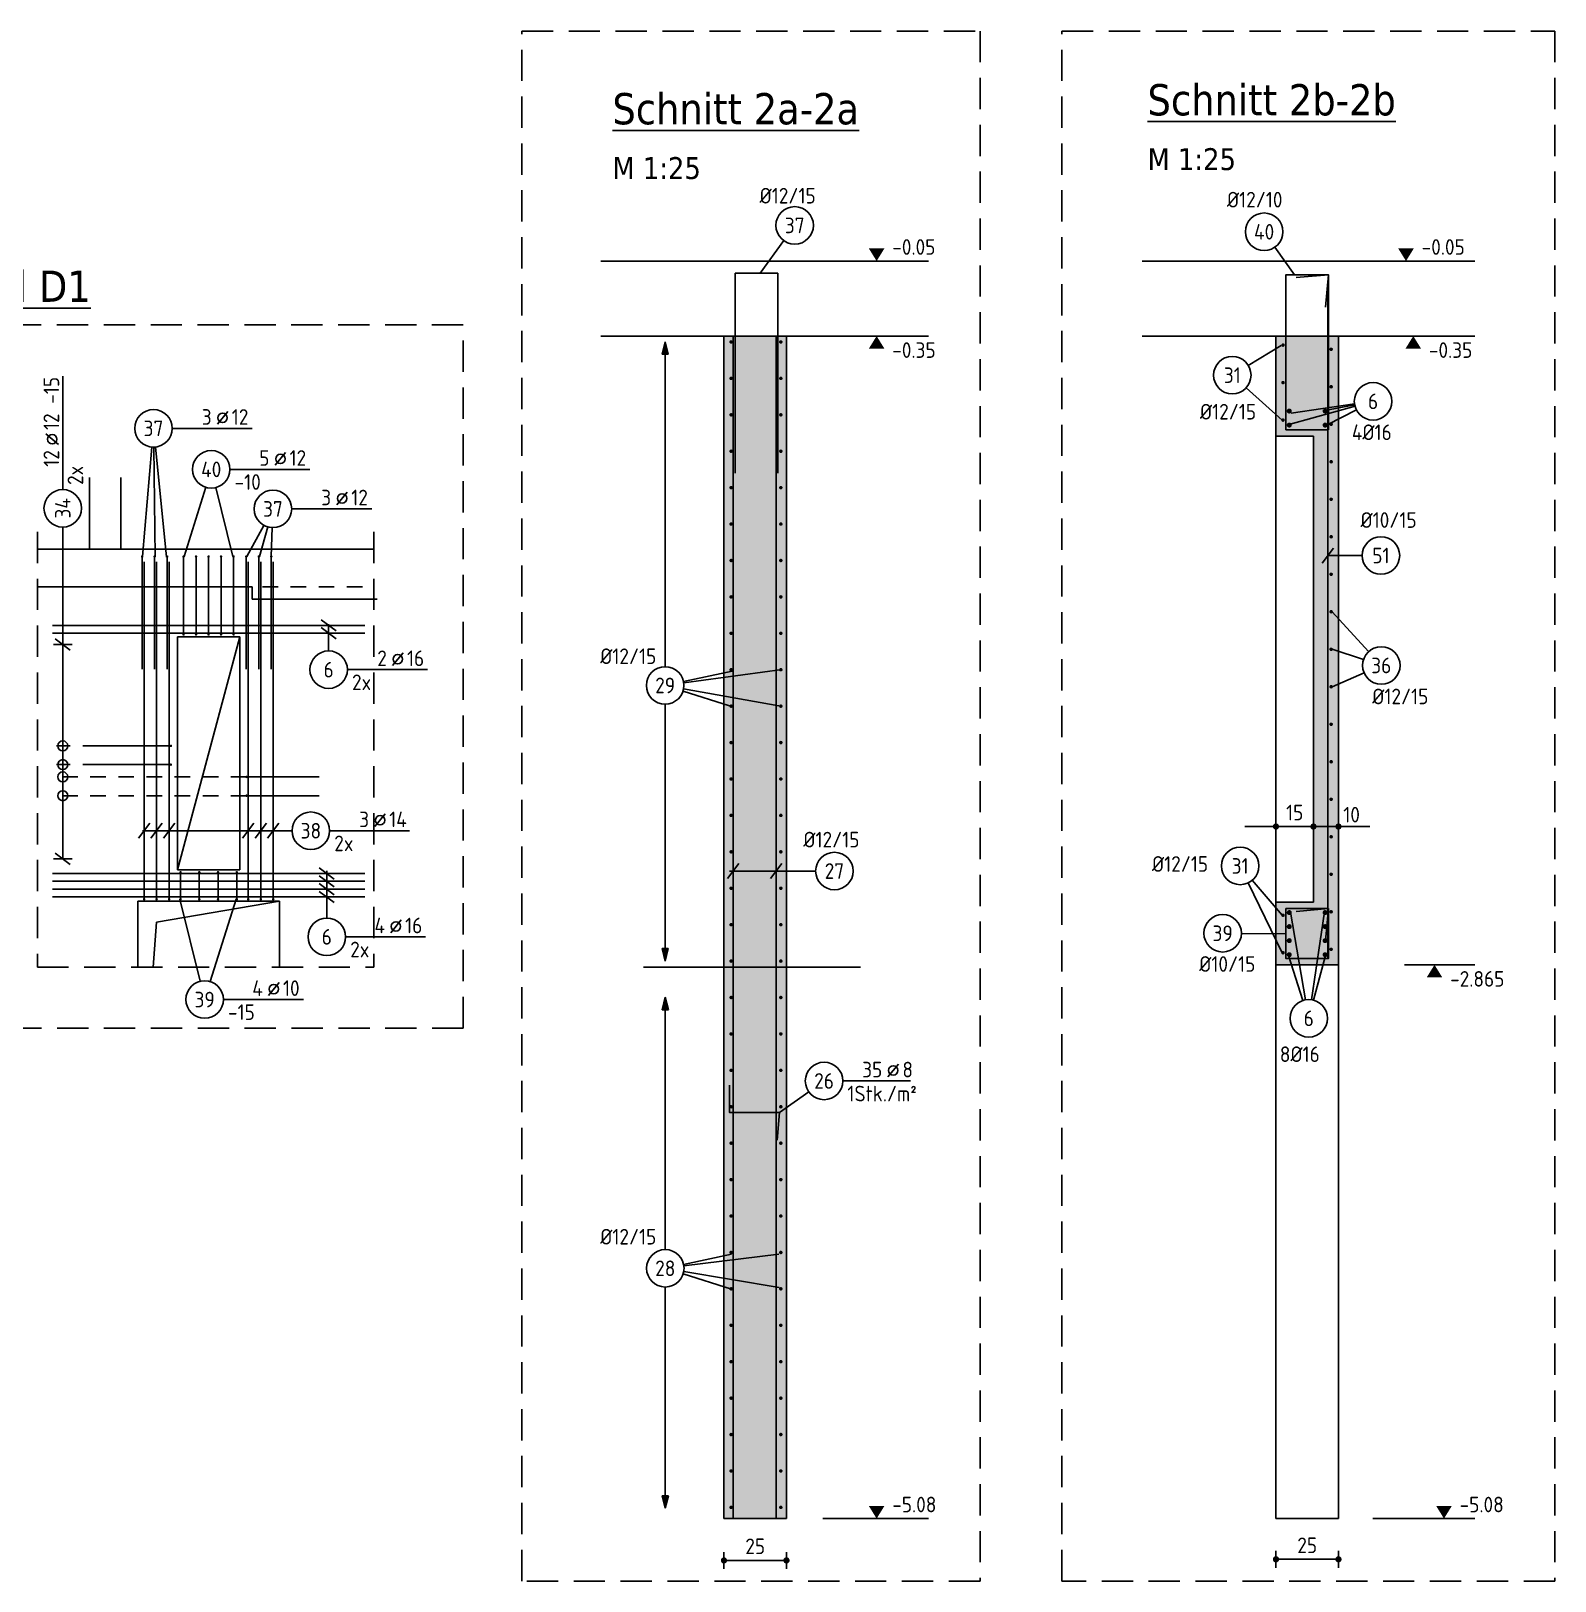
# Model space of a CAD drawing. Extents: x -11.1 to 77.6, y -9.5 to 63.5.
# Drawn here: x 17.78 to 29.97, y 14.85 to 27.25 of the extents above; entities that cross this region are included whole.
import ezdxf
from ezdxf.enums import TextEntityAlignment as Align

# ---------------------------------------------------------------- set-up
doc = ezdxf.new("R2010")
doc.units = 0
doc.header["$LTSCALE"] = 0.5
for name, pattern in [('AUSGEZOGEN', [1000.01, 1000, 0.01]), ('DOT', [0.175, 0.05, -0.125]), ('GESTRICHELT', [0.75, 0.5, -0.25]), ('HIDDEN', [0.375, 0.25, -0.125]), ('PUNKT', [0.175, 0.05, -0.125]), ('STRICHLINIE', [0.75, 0.5, -0.25]), ('VERDECKT', [0.375, 0.25, -0.125])]:
    doc.linetypes.add(name, pattern=pattern)
for name, color, linetype in [('AFU', 7, 'Continuous'), ('BETON', 7, 'Continuous'), ('DETAIL', 7, 'Continuous'), ('DRUEBER', 7, 'Continuous'), ('grau_mittel', 7, 'Continuous'), ('HILFE', 7, 'Continuous'), ('koten', 7, 'Continuous'), ('MASSE', 7, 'Continuous'), ('OBJEKT', 7, 'Continuous'), ('RND', 7, 'Continuous'), ('RND-1', 7, 'Continuous'), ('TEXT', 7, 'Continuous'), ('VERDECKT', 7, 'Continuous')]:
    doc.layers.add(name, color=color, linetype=linetype)
doc.layers.add('NOPLOT', color=7, linetype='Continuous', plot=False)
doc.styles.add('helv', font='tahoma.ttf')
doc.styles.add('txt', font='isocp.shx')
doc.linetypes.add('AFU_50K', pattern='A,0.15,["/",Standard,S=0.2,R=0,X=-0.01,Y=-0.1],0.07,["/",Standard,S=0.2,R=0,X=-0.01,Y=-0.1],0.15', length=0.37)
doc.linetypes.add('AFU_50L', pattern='A,0.75,["/",Standard,S=0.2,R=0,X=-0.01,Y=-0.1],0.07,["/",Standard,S=0.2,R=0,X=-0.01,Y=-0.1],0.75', length=1.57)
doc.dimstyles.new('DOT_I', dxfattribs={"dimscale": 0.5, "dimtxt": 0.25, "dimasz": 0.25, "dimexe": 0.1, "dimexo": 0.3, "dimgap": 0.1, "dimtad": 1, "dimdec": 3, "dimzin": 3, "dimtxsty": 'txt', "dimblk": 'DOT', "dimblk1": 'DOT', "dimblk2": 'DOT', "dimsah": 1, "dimcen": 0.1, "dimse1": 1, "dimse2": 1, "dimazin": 0, "dimtfac": 1, "dimtdec": 4, "dimtix": 1, "dimtmove": 2, "dimatfit": 3, "dimfxl": 0, "dimtvp": 1, "dimtolj": 1, "dimtzin": 0, "dimarcsym": 0})

# ---------------------------------------------------------------- blocks, each defined once
blk = doc.blocks.new('RND_LEI')
at = {"layer": 'RND', "color": 7, "linetype": 'Continuous'}
blk.add_line((1.022, 0.066), (1.19, 0.27), dxfattribs=at)
for centre, radius in [((0, 0), 0.3), ((1.106, 0.168), 0.075)]:
    blk.add_circle(centre, radius, dxfattribs=at)
at = {"layer": 'RND', "color": 7, "linetype": 'Continuous', "style": 'txt'}
blk.add_attdef('ANZ', text='', height=0.25, dxfattribs=at).set_placement((0.931, 0.057), align=Align.RIGHT)
for tag, p in [('DUM', (1.253, 0.057)), ('ABSTD', (1.674, 0.057)), ('POSTXT', (0.374, -0.327))]:
    blk.add_attdef(tag, p, '', height=0.25, dxfattribs=at)
blk.add_attdef('POSL', text='', height=0.25, dxfattribs=at).set_placement((0, 0), align=Align.MIDDLE)
blk = doc.blocks.new('lei_gre')
at = {"layer": 'RND', "color": 7, "linetype": 'Continuous'}
for p, q in [((-0.09, -0.12), (0.09, 0.12)), ((0, 0.15), (0, -0.15))]:
    blk.add_line(p, q, dxfattribs=at)
blk = doc.blocks.new('okrd_o')
at = {"layer": 'koten', "color": 7, "linetype": 'Continuous'}
blk.add_solid([(-0.125, 0.202), (0.125, 0.202), (0, 0)], dxfattribs=at)
at = {"layer": 'koten', "style": 'txt'}
blk.add_attdef('OKRD', (0.25, 0.1), '', height=0.25, dxfattribs=at)
blk = doc.blocks.new('DOT')
at = {"layer": 'MASSE', "color": 7, "linetype": 'Continuous'}
for p, q in [((0, 0), (-1, 0)), ((0, 0.54), (0, -0.54))]:
    blk.add_line(p, q, dxfattribs=at)
at = {"layer": 'MASSE', "color": 7, "linetype": 'Continuous', "const_width": 0.2}
blk.add_lwpolyline([(-0.1, 0, 1), (0.1, 0, 1)], format="xyb", close=True, dxfattribs=at)
blk = doc.blocks.new('*D28')
at = {"layer": 'Defpoints', "color": 0, "linetype": 'AUSGEZOGEN', "transparency": 16777216}
for p in [(23.327, 15.019), (23.327, 15.019), (23.827, 15.019)]:
    blk.add_point(p, dxfattribs=at)
at = {"layer": 'MASSE', "color": 0, "linetype": 'AUSGEZOGEN', "lineweight": -2, "transparency": 16777216}
blk.add_line((23.702, 15.019), (23.452, 15.019), dxfattribs=at)
at = {"layer": 'MASSE', "color": 0, "linetype": 'AUSGEZOGEN', "lineweight": -2, "transparency": 16777216, "xscale": 0.125, "yscale": 0.125, "zscale": 0.125, "rotation": 180}
blk.add_blockref('DOT', (23.327, 15.019), dxfattribs=at)
at = {"layer": 'MASSE', "color": 0, "linetype": 'AUSGEZOGEN', "lineweight": -2, "transparency": 16777216, "xscale": 0.125, "yscale": 0.125, "zscale": 0.125}
blk.add_blockref('DOT', (23.827, 15.019), dxfattribs=at)
at = {"layer": 'MASSE', "color": 0, "linetype": 'AUSGEZOGEN', "transparency": 16777216, "insert": (23.577, 15.132), "char_height": 0.125, "attachment_point": 5, "style": 'txt'}
blk.add_mtext('\\A1;25', dxfattribs=at)
blk = doc.blocks.new('okrd_u')
at = {"layer": 'koten', "color": 7, "linetype": 'Continuous'}
blk.add_solid([(-0.125, -0.202), (0.125, -0.202), (0, 0)], dxfattribs=at)
at = {"layer": 'koten', "style": 'txt'}
blk.add_attdef('OKRD', (0.25, -0.35), '', height=0.25, dxfattribs=at)
blk = doc.blocks.new('Pfeillinie')
at = {"layer": 'TEXT', "linetype": 'Continuous'}
blk.add_hatch(color=7, dxfattribs=at).paths.add_polyline_path([(0, 0), (-0.8, 0.2), (-0.8, 0), (-0.8, -0.2)])
at = {"layer": 'TEXT', "color": 7, "linetype": 'Continuous'}
for p, q in [((-0.8, 0), (-0.8, 0.2)), ((-0.8, 0.2), (0, 0)), ((-0.8, 0), (-0.8, -0.2)), ((-0.8, -0.2), (0, 0))]:
    blk.add_line(p, q, dxfattribs=at)
blk = doc.blocks.new('RND_HIN')
at = {"layer": 'RND', "color": 7, "linetype": 'Continuous'}
blk.add_circle((0, 0), 0.3, dxfattribs=at)
at = {"layer": 'RND', "color": 7, "linetype": 'Continuous', "style": 'txt'}
blk.add_attdef('POSI', text='', height=0.25, dxfattribs=at).set_placement((0, 0), align=Align.MIDDLE)
blk = doc.blocks.new('*D29')
at = {"layer": 'Defpoints', "color": 0, "linetype": 'AUSGEZOGEN', "transparency": 16777216}
for p in [(27.742, 15.028), (27.742, 15.028), (28.242, 15.028)]:
    blk.add_point(p, dxfattribs=at)
at = {"layer": 'MASSE', "color": 0, "linetype": 'AUSGEZOGEN', "lineweight": -2, "transparency": 16777216}
blk.add_line((28.117, 15.028), (27.867, 15.028), dxfattribs=at)
at = {"layer": 'MASSE', "color": 0, "linetype": 'AUSGEZOGEN', "lineweight": -2, "transparency": 16777216, "xscale": 0.125, "yscale": 0.125, "zscale": 0.125, "rotation": 180}
blk.add_blockref('DOT', (27.742, 15.028), dxfattribs=at)
at = {"layer": 'MASSE', "color": 0, "linetype": 'AUSGEZOGEN', "lineweight": -2, "transparency": 16777216, "xscale": 0.125, "yscale": 0.125, "zscale": 0.125}
blk.add_blockref('DOT', (28.242, 15.028), dxfattribs=at)
at = {"layer": 'MASSE', "color": 0, "linetype": 'AUSGEZOGEN', "transparency": 16777216, "insert": (27.992, 15.14), "char_height": 0.125, "attachment_point": 5, "style": 'txt'}
blk.add_mtext('\\A1;25', dxfattribs=at)
blk = doc.blocks.new('*D30')
at = {"layer": 'Defpoints', "color": 0, "linetype": 'AUSGEZOGEN', "transparency": 16777216}
for p in [(27.742, 20.89), (27.742, 20.89), (28.042, 20.89)]:
    blk.add_point(p, dxfattribs=at)
at = {"layer": 'MASSE', "color": 0, "linetype": 'AUSGEZOGEN', "lineweight": -2, "transparency": 16777216}
for p, q in [((27.617, 20.89), (27.492, 20.89)), ((28.042, 20.89), (27.742, 20.89)), ((28.167, 20.89), (28.292, 20.89))]:
    blk.add_line(p, q, dxfattribs=at)
at = {"layer": 'MASSE', "color": 0, "linetype": 'AUSGEZOGEN', "lineweight": -2, "transparency": 16777216, "xscale": 0.125, "yscale": 0.125, "zscale": 0.125}
blk.add_blockref('DOT', (27.742, 20.89), dxfattribs=at)
at = {"layer": 'MASSE', "color": 0, "linetype": 'AUSGEZOGEN', "lineweight": -2, "transparency": 16777216, "xscale": 0.125, "yscale": 0.125, "zscale": 0.125, "rotation": 180}
blk.add_blockref('DOT', (28.042, 20.89), dxfattribs=at)
at = {"layer": 'MASSE', "color": 0, "linetype": 'AUSGEZOGEN', "transparency": 16777216, "insert": (27.892, 21.002), "char_height": 0.125, "attachment_point": 5, "style": 'txt'}
blk.add_mtext('\\A1;15', dxfattribs=at)
blk = doc.blocks.new('*D31')
at = {"layer": 'Defpoints', "color": 0, "linetype": 'AUSGEZOGEN', "transparency": 16777216}
for p in [(28.042, 20.89), (28.242, 20.89), (28.242, 20.89)]:
    blk.add_point(p, dxfattribs=at)
at = {"layer": 'MASSE', "color": 0, "linetype": 'AUSGEZOGEN', "lineweight": -2, "transparency": 16777216}
for p, q in [((27.917, 20.89), (27.792, 20.89)), ((28.042, 20.89), (28.242, 20.89)), ((28.367, 20.89), (28.492, 20.89))]:
    blk.add_line(p, q, dxfattribs=at)
at = {"layer": 'MASSE', "color": 0, "linetype": 'AUSGEZOGEN', "lineweight": -2, "transparency": 16777216, "xscale": 0.125, "yscale": 0.125, "zscale": 0.125}
blk.add_blockref('DOT', (28.042, 20.89), dxfattribs=at)
at = {"layer": 'MASSE', "color": 0, "linetype": 'AUSGEZOGEN', "lineweight": -2, "transparency": 16777216, "xscale": 0.125, "yscale": 0.125, "zscale": 0.125, "rotation": 180}
blk.add_blockref('DOT', (28.242, 20.89), dxfattribs=at)
at = {"layer": 'MASSE', "color": 0, "linetype": 'AUSGEZOGEN', "transparency": 16777216, "insert": (28.347, 20.985), "char_height": 0.125, "attachment_point": 5, "style": 'txt'}
blk.add_mtext('\\A1;10', dxfattribs=at)

msp = doc.modelspace()

# ---------------------------------------------------------------- hatches: boundary and pattern name
at = {"layer": 'grau_mittel'}
for points in [[(23.3265, 15.3538), (23.8265, 15.3538), (23.8265, 24.8138), (23.3265, 24.8138)], [(28.0415, 24.0138), (28.0415, 20.2838), (27.7415, 20.2838), (27.7415, 19.7838), (28.2415, 19.7838), (28.2415, 24.8138), (27.7415, 24.8138), (27.7415, 24.0138)]]:
    msp.add_hatch(color=61, dxfattribs=at).paths.add_polyline_path(points)

# ---------------------------------------------------------------- linework, layer by layer
at = {"layer": 'AFU', "color": 8, "linetype": 'AFU_50K'}
for p, q in [((23.8265, 24.8138), (23.3265, 24.8138)), ((28.2415, 24.8138), (27.7415, 24.8138)), ((18.2532, 23.1077), (18.5032, 23.1077)), ((23.8265, 15.3538), (23.3265, 15.3538)), ((28.2415, 15.3538), (27.7415, 15.3538))]:
    msp.add_line(p, q, dxfattribs=at)
at = {"layer": 'AFU', "color": 8, "linetype": 'AFU_50L'}
for p, q in [((19.5532, 22.8077), (17.8356, 22.8077)), ((19.5532, 22.7077), (19.5532, 22.8077)), ((20.5532, 22.7077), (19.5532, 22.7077))]:
    msp.add_line(p, q, dxfattribs=at)
at = {"layer": 'BETON', "color": 6, "linetype": 'AUSGEZOGEN'}
for p, q in [((24.9631, 25.4138), (22.342, 25.4138)), ((29.3333, 25.4138), (26.6711, 25.4138)), ((23.3265, 24.8138), (22.342, 24.8138)), ((23.3265, 15.3538), (23.3265, 24.8138)), ((23.8265, 15.3538), (23.8265, 24.8138)), ((24.9631, 24.8138), (23.8265, 24.8138)), ((27.7415, 24.8138), (26.6711, 24.8138)), ((27.7415, 24.0138), (27.7415, 24.8138)), ((28.2415, 19.7838), (28.2415, 24.8138)), ((29.3333, 24.8138), (28.2415, 24.8138)), ((27.7415, 24.0138), (28.0415, 24.0138)), ((28.0415, 20.2838), (28.0415, 24.0138)), ((18.2532, 23.6822), (18.2532, 23.1077)), ((18.5032, 23.6822), (18.5032, 23.1077)), ((18.2532, 23.1077), (17.8356, 23.1077)), ((20.5266, 23.1077), (18.5032, 23.1077)), ((18.9557, 22.4077), (18.9557, 20.5427)), ((18.9557, 22.4077), (19.4557, 22.4077)), ((19.4557, 22.4077), (19.4557, 20.5427)), ((19.4557, 20.5427), (18.9557, 20.5427)), ((18.6382, 20.2927), (18.6382, 19.765)), ((18.6382, 20.2927), (19.7732, 20.2927)), ((19.7732, 20.2927), (19.7732, 19.765)), ((28.0415, 20.2838), (27.7415, 20.2838)), ((27.7415, 19.7838), (27.7415, 20.2838)), ((27.7415, 19.7838), (28.2415, 19.7838))]:
    msp.add_line(p, q, dxfattribs=at)
at = {"layer": 'DETAIL', "color": 102, "linetype": 'STRICHLINIE'}
for points in [[(21.7104, 14.8545), (21.7104, 27.2541), (25.3753, 27.2541), (25.3753, 14.8545)], [(26.0302, 14.8545), (26.0302, 27.2541), (29.9737, 27.2541), (29.9737, 14.8545)], [(16.8684, 19.2776), (21.2417, 19.2776), (21.2417, 24.9028), (16.8684, 24.9028)]]:
    msp.add_lwpolyline(points, close=True, dxfattribs=at)
at = {"layer": 'DRUEBER', "color": 7, "linetype": 'PUNKT'}
for p, q in [((19.5532, 22.8077), (17.8356, 22.8077)), ((19.5532, 22.7077), (19.5532, 22.8077))]:
    msp.add_line(p, q, dxfattribs=at)
at = {"layer": 'DRUEBER', "color": 7, "linetype": 'DOT'}
msp.add_line((20.5532, 22.7077), (19.5532, 22.7077), dxfattribs=at)
at = {"layer": 'HILFE', "color": 102, "linetype": 'GESTRICHELT'}
for p, q in [((17.8356, 23.2475), (17.8356, 19.765)), ((20.5266, 23.2475), (20.5266, 19.765)), ((17.8356, 19.765), (20.5266, 19.765))]:
    msp.add_line(p, q, dxfattribs=at)
at = {"layer": 'HILFE', "color": 102, "linetype": 'AUSGEZOGEN'}
for p, q in [((18.7877, 20.1243), (19.7732, 20.2927)), ((18.7614, 19.765), (18.7877, 20.1243)), ((28.7713, 19.7838), (29.3333, 19.7838)), ((24.9631, 15.3538), (24.1169, 15.3538)), ((29.3333, 15.3538), (28.516, 15.3538))]:
    msp.add_line(p, q, dxfattribs=at)
at = {"layer": 'NOPLOT', "color": 191, "linetype": 'AUSGEZOGEN'}
msp.add_line((24.4195, 19.7656), (22.6835, 19.7656), dxfattribs=at)
at = {"layer": 'OBJEKT', "color": 7, "linetype": 'AUSGEZOGEN'}
for p, q in [((27.7415, 24.0138), (27.7415, 20.2838)), ((18.9557, 20.5427), (19.4557, 22.4077)), ((27.7415, 19.7838), (27.7415, 15.3538)), ((28.2415, 19.7838), (28.2415, 15.3538))]:
    msp.add_line(p, q, dxfattribs=at)
at = {"layer": 'RND', "color": 102, "linetype": 'AUSGEZOGEN'}
for p, q in [((23.8051, 25.5773), (23.6169, 25.316)), ((27.734, 25.5257), (27.891, 25.3038)), ((27.5209, 24.5787), (27.7831, 24.7379)), ((27.5041, 24.4004), (27.7916, 24.1414)), ((28.3742, 24.2516), (27.8548, 24.1079)), ((28.3703, 24.2703), (27.8634, 24.1979)), ((28.3715, 24.2632), (28.1205, 24.215)), ((28.3852, 24.2234), (28.1505, 24.1037)), ((18.7513, 23.9261), (18.6767, 23.0494)), ((18.766, 23.9256), (18.7775, 23.0503)), ((18.7793, 23.9263), (18.8696, 23.0452)), ((19.1816, 23.604), (19.0097, 23.0497)), ((19.2623, 23.6017), (19.3997, 23.0497)), ((19.6478, 23.2993), (19.5116, 23.0497)), ((19.6787, 23.2867), (19.6116, 23.0497)), ((19.7145, 23.2811), (19.7066, 23.0497)), ((28.4316, 23.0581), (28.1562, 23.0581)), ((28.4831, 22.2891), (28.1904, 22.6081)), ((20.1653, 22.295), (20.1653, 22.5084)), ((28.442, 22.2254), (28.1904, 22.3081)), ((23.0033, 22.0499), (23.3938, 22.1322)), ((23.0052, 22.0391), (23.7926, 22.1457)), ((28.4469, 22.1191), (28.1904, 22.0081)), ((22.9996, 21.9736), (23.3712, 21.8559)), ((23.0042, 21.9925), (23.7654, 21.8559)), ((19.8731, 20.8564), (18.6761, 20.8564)), ((20.1506, 20.1574), (20.1506, 20.5346)), ((24.0604, 20.5339), (23.3718, 20.5339)), ((27.5526, 20.4608), (27.7916, 20.1802)), ((27.5207, 20.4399), (27.7916, 19.8802)), ((19.1374, 19.6518), (18.9755, 20.3084)), ((19.2183, 19.6492), (19.4255, 20.3084)), ((27.9792, 19.5036), (27.8592, 20.2062)), ((28.0262, 19.5041), (28.1296, 20.2082)), ((27.4658, 20.0353), (27.8215, 20.033)), ((27.9582, 19.4984), (27.842, 19.8575)), ((28.0432, 19.5006), (28.1392, 19.8594)), ((24.0056, 18.7676), (23.7722, 18.6012)), ((23.0044, 17.3875), (23.3874, 17.4692)), ((23.0066, 17.3748), (23.766, 17.4692)), ((23.0008, 17.3112), (23.3874, 17.1896)), ((23.0056, 17.3315), (23.7688, 17.2037))]:
    msp.add_line(p, q, dxfattribs=at)
at = {"layer": 'RND', "color": 7, "linetype": 'AUSGEZOGEN'}
for p, q in [((18.0384, 23.5857), (18.0384, 24.492)), ((18.914, 24.0755), (19.554, 24.0755)), ((19.376, 23.7473), (20.016, 23.7473)), ((19.8696, 23.431), (20.5096, 23.431)), ((18.0384, 22.3462), (18.0384, 23.2857)), ((18.0384, 20.6308), (18.0384, 22.3462)), ((20.3153, 22.145), (20.9553, 22.145)), ((20.1731, 20.8564), (20.8131, 20.8564)), ((20.3006, 20.0074), (20.9406, 20.0074)), ((19.3234, 19.5061), (19.9634, 19.5061)), ((24.2777, 18.8547), (24.8177, 18.8547))]:
    msp.add_line(p, q, dxfattribs=at)
at = {"layer": 'RND', "color": 102, "linetype": 'VERDECKT'}
for p, q in [((18.3232, 21.5353), (17.9884, 21.5353)), ((18.3232, 21.3853), (17.9884, 21.3853)), ((19.5082, 21.2868), (17.9884, 21.2868)), ((19.5082, 21.1368), (17.9884, 21.1368))]:
    msp.add_line(p, q, dxfattribs=at)
at = {"layer": 'RND', "color": 1, "linetype": 'AUSGEZOGEN'}
for points in [[(27.8738, 19.8338), (28.1562, 19.8338), (28.1562, 25.2338)], [(23.4011, 24.8138), (23.4011, 15.3538)], [(23.7445, 24.8138), (23.7445, 15.3538)], [(18.6736, 23.0497), (18.6736, 22.1497)], [(18.6892, 23.0084), (18.6892, 20.3084)], [(18.7736, 23.0497), (18.7736, 22.1497)], [(18.7892, 23.0084), (18.7892, 20.3084)], [(18.8736, 23.0497), (18.8736, 22.1497)], [(18.8892, 23.0084), (18.8892, 20.3084)], [(19.0047, 23.0497), (19.0047, 22.4264)], [(19.1047, 23.0497), (19.1047, 22.4264)], [(19.2047, 23.0497), (19.2047, 22.4264)], [(19.3047, 23.0497), (19.3047, 22.4264)], [(19.4047, 23.0497), (19.4047, 22.4264)], [(19.5066, 23.0497), (19.5066, 22.1497)], [(19.5222, 23.0084), (19.5222, 20.3084)], [(19.6066, 23.0497), (19.6066, 22.1497)], [(19.6222, 23.0084), (19.6222, 20.3084)], [(19.7066, 23.0497), (19.7066, 22.1497)], [(19.7222, 23.0084), (19.7222, 20.3084)], [(17.9557, 22.4995), (20.4557, 22.4995)], [(17.9557, 22.4369), (20.4557, 22.4369)], [(18.3232, 21.5353), (18.9032, 21.5353)], [(18.3232, 21.3853), (18.9032, 21.3853)], [(19.5082, 21.2868), (20.0882, 21.2868)], [(19.5082, 21.1368), (20.0882, 21.1368)], [(17.9557, 20.5143), (20.4557, 20.5143)], [(18.9805, 20.5243), (18.9805, 20.3084)], [(19.1305, 20.5243), (19.1305, 20.3084)], [(19.2805, 20.5243), (19.2805, 20.3084)], [(19.4305, 20.5243), (19.4305, 20.3084)], [(17.9557, 20.4517), (20.4557, 20.4517)], [(17.9557, 20.3891), (20.4557, 20.3891)], [(17.9557, 20.3265), (20.4557, 20.3265)], [(28.1388, 19.9748), (28.1615, 20.2338), (27.8215, 20.2338), (27.8215, 19.8338), (28.1615, 19.8338), (28.1615, 20.2338), (27.9025, 20.2111)]]:
    msp.add_lwpolyline(points, dxfattribs=at)
at = {"layer": 'RND', "color": 102, "linetype": 'AUSGEZOGEN'}
for points in [[(22.8566, 22.1689), (22.8566, 24.7686)], [(22.8566, 19.8139), (22.8566, 21.8689)], [(22.8577, 19.5247), (22.8577, 17.5062)], [(22.8577, 17.2062), (22.8577, 15.437)]]:
    msp.add_lwpolyline(points, dxfattribs=at)
at = {"layer": 'RND', "color": 7, "linetype": 'AUSGEZOGEN'}
for points, const_width in [([(23.3773, 24.7665, 1), (23.3913, 24.7665, 1)], 0.014), ([(23.7748, 24.7665, 1), (23.7888, 24.7665, 1)], 0.014), ([(27.7916, 24.7414, 1), (27.8056, 24.7414, 1)], 0.014), ([(28.1764, 24.7081, 1), (28.1904, 24.7081, 1)], 0.014), ([(23.3773, 24.4751, 1), (23.3913, 24.4751, 1)], 0.014), ([(23.7748, 24.4751, 1), (23.7888, 24.4751, 1)], 0.014), ([(27.7916, 24.4414, 1), (27.8056, 24.4414, 1)], 0.014), ([(28.1764, 24.4081, 1), (28.1904, 24.4081, 1)], 0.014), ([(23.3773, 24.1838, 1), (23.3913, 24.1838, 1)], 0.014), ([(23.7748, 24.1838, 1), (23.7888, 24.1838, 1)], 0.014), ([(27.8383, 24.2137, 1), (27.8583, 24.2137, 1)], 0.02), ([(28.1253, 24.2137, 1), (28.1453, 24.2137, 1)], 0.02), ([(27.7916, 24.1414, 1), (27.8056, 24.1414, 1)], 0.014), ([(27.8383, 24.1014, 1), (27.8583, 24.1014, 1)], 0.02), ([(28.1253, 24.1014, 1), (28.1453, 24.1014, 1)], 0.02), ([(28.1764, 24.1081, 1), (28.1904, 24.1081, 1)], 0.014), ([(23.3773, 23.8924, 1), (23.3913, 23.8924, 1)], 0.014), ([(23.7748, 23.8924, 1), (23.7888, 23.8924, 1)], 0.014), ([(28.1764, 23.8081, 1), (28.1904, 23.8081, 1)], 0.014), ([(23.3773, 23.6011, 1), (23.3913, 23.6011, 1)], 0.014), ([(23.7748, 23.6011, 1), (23.7888, 23.6011, 1)], 0.014), ([(28.1764, 23.5081, 1), (28.1904, 23.5081, 1)], 0.014), ([(23.3773, 23.3098, 1), (23.3913, 23.3098, 1)], 0.014), ([(23.7748, 23.3098, 1), (23.7888, 23.3098, 1)], 0.014), ([(28.1764, 23.2081, 1), (28.1904, 23.2081, 1)], 0.014), ([(18.6686, 23.0497, 1), (18.6786, 23.0497, 1)], 0.01), ([(18.7686, 23.0497, 1), (18.7786, 23.0497, 1)], 0.01), ([(18.8686, 23.0497, 1), (18.8786, 23.0497, 1)], 0.01), ([(18.9997, 23.0497, 1), (19.0097, 23.0497, 1)], 0.01), ([(19.0997, 23.0497, 1), (19.1097, 23.0497, 1)], 0.01), ([(19.1997, 23.0497, 1), (19.2097, 23.0497, 1)], 0.01), ([(19.2997, 23.0497, 1), (19.3097, 23.0497, 1)], 0.01), ([(19.3997, 23.0497, 1), (19.4097, 23.0497, 1)], 0.01), ([(19.5016, 23.0497, 1), (19.5116, 23.0497, 1)], 0.01), ([(19.6016, 23.0497, 1), (19.6116, 23.0497, 1)], 0.01), ([(19.7016, 23.0497, 1), (19.7116, 23.0497, 1)], 0.01), ([(23.3773, 23.0184, 1), (23.3913, 23.0184, 1)], 0.014), ([(23.7748, 23.0184, 1), (23.7888, 23.0184, 1)], 0.014), ([(28.1764, 22.9081, 1), (28.1904, 22.9081, 1)], 0.014), ([(23.3773, 22.7271, 1), (23.3913, 22.7271, 1)], 0.014), ([(23.7748, 22.7271, 1), (23.7888, 22.7271, 1)], 0.014), ([(28.1764, 22.6081, 1), (28.1904, 22.6081, 1)], 0.014), ([(23.3773, 22.4357, 1), (23.3913, 22.4357, 1)], 0.014), ([(23.7748, 22.4357, 1), (23.7888, 22.4357, 1)], 0.014), ([(18.9997, 22.4264, 1), (19.0097, 22.4264, 1)], 0.01), ([(19.0997, 22.4264, 1), (19.1097, 22.4264, 1)], 0.01), ([(19.1997, 22.4264, 1), (19.2097, 22.4264, 1)], 0.01), ([(19.2997, 22.4264, 1), (19.3097, 22.4264, 1)], 0.01), ([(19.3997, 22.4264, 1), (19.4097, 22.4264, 1)], 0.01), ([(28.1764, 22.3081, 1), (28.1904, 22.3081, 1)], 0.014), ([(23.3773, 22.1444, 1), (23.3913, 22.1444, 1)], 0.014), ([(23.7748, 22.1444, 1), (23.7888, 22.1444, 1)], 0.014), ([(28.1764, 22.0081, 1), (28.1904, 22.0081, 1)], 0.014), ([(23.3773, 21.853, 1), (23.3913, 21.853, 1)], 0.014), ([(23.7748, 21.853, 1), (23.7888, 21.853, 1)], 0.014), ([(28.1764, 21.7081, 1), (28.1904, 21.7081, 1)], 0.014), ([(23.3773, 21.5617, 1), (23.3913, 21.5617, 1)], 0.014), ([(23.7748, 21.5617, 1), (23.7888, 21.5617, 1)], 0.014), ([(18.8982, 21.5353, 1), (18.9082, 21.5353, 1)], 0.01), ([(18.8982, 21.3853, 1), (18.9082, 21.3853, 1)], 0.01), ([(28.1764, 21.4081, 1), (28.1904, 21.4081, 1)], 0.014), ([(19.5032, 21.2868, 1), (19.5132, 21.2868, 1)], 0.01), ([(23.3773, 21.2703, 1), (23.3913, 21.2703, 1)], 0.014), ([(23.7748, 21.2703, 1), (23.7888, 21.2703, 1)], 0.014), ([(19.5032, 21.1368, 1), (19.5132, 21.1368, 1)], 0.01), ([(28.1764, 21.1081, 1), (28.1904, 21.1081, 1)], 0.014), ([(23.3773, 20.979, 1), (23.3913, 20.979, 1)], 0.014), ([(23.7748, 20.979, 1), (23.7888, 20.979, 1)], 0.014), ([(28.1764, 20.8081, 1), (28.1904, 20.8081, 1)], 0.014), ([(23.3773, 20.6876, 1), (23.3913, 20.6876, 1)], 0.014), ([(23.7748, 20.6876, 1), (23.7888, 20.6876, 1)], 0.014), ([(18.9755, 20.5243, 1), (18.9855, 20.5243, 1)], 0.01), ([(19.1255, 20.5243, 1), (19.1355, 20.5243, 1)], 0.01), ([(19.2755, 20.5243, 1), (19.2855, 20.5243, 1)], 0.01), ([(19.4255, 20.5243, 1), (19.4355, 20.5243, 1)], 0.01), ([(28.1764, 20.5081, 1), (28.1904, 20.5081, 1)], 0.014), ([(23.3773, 20.3963, 1), (23.3913, 20.3963, 1)], 0.014), ([(23.7748, 20.3963, 1), (23.7888, 20.3963, 1)], 0.014), ([(18.6842, 20.3084, 1), (18.6942, 20.3084, 1)], 0.01), ([(18.7842, 20.3084, 1), (18.7942, 20.3084, 1)], 0.01), ([(18.8842, 20.3084, 1), (18.8942, 20.3084, 1)], 0.01), ([(18.9755, 20.3084, 1), (18.9855, 20.3084, 1)], 0.01), ([(19.1255, 20.3084, 1), (19.1355, 20.3084, 1)], 0.01), ([(19.2755, 20.3084, 1), (19.2855, 20.3084, 1)], 0.01), ([(19.4255, 20.3084, 1), (19.4355, 20.3084, 1)], 0.01), ([(19.5172, 20.3084, 1), (19.5272, 20.3084, 1)], 0.01), ([(19.6172, 20.3084, 1), (19.6272, 20.3084, 1)], 0.01), ([(19.7172, 20.3084, 1), (19.7272, 20.3084, 1)], 0.01), ([(27.8383, 20.2017, 1), (27.8583, 20.2017, 1)], 0.02), ([(28.1253, 20.2017, 1), (28.1453, 20.2017, 1)], 0.02), ([(28.1764, 20.2081, 1), (28.1904, 20.2081, 1)], 0.014), ([(23.3773, 20.1049, 1), (23.3913, 20.1049, 1)], 0.014), ([(23.7748, 20.1049, 1), (23.7888, 20.1049, 1)], 0.014), ([(27.7916, 20.1802, 1), (27.8056, 20.1802, 1)], 0.014), ([(27.8383, 20.0894, 1), (27.8583, 20.0894, 1)], 0.02), ([(28.1253, 20.0894, 1), (28.1453, 20.0894, 1)], 0.02), ([(27.8383, 19.9771, 1), (27.8583, 19.9771, 1)], 0.02), ([(28.1253, 19.9771, 1), (28.1453, 19.9771, 1)], 0.02), ([(27.7916, 19.8802, 1), (27.8056, 19.8802, 1)], 0.014), ([(27.8383, 19.8649, 1), (27.8583, 19.8649, 1)], 0.02), ([(28.1253, 19.8649, 1), (28.1453, 19.8649, 1)], 0.02), ([(28.1764, 19.9081, 1), (28.1904, 19.9081, 1)], 0.014), ([(23.3773, 19.8136, 1), (23.3913, 19.8136, 1)], 0.014), ([(23.7748, 19.8136, 1), (23.7888, 19.8136, 1)], 0.014), ([(23.3773, 19.5222, 1), (23.3913, 19.5222, 1)], 0.014), ([(23.7748, 19.5222, 1), (23.7888, 19.5222, 1)], 0.014), ([(23.3773, 19.2309, 1), (23.3913, 19.2309, 1)], 0.014), ([(23.7748, 19.2309, 1), (23.7888, 19.2309, 1)], 0.014), ([(23.3773, 18.9396, 1), (23.3913, 18.9396, 1)], 0.014), ([(23.7748, 18.9396, 1), (23.7888, 18.9396, 1)], 0.014), ([(23.3773, 18.6482, 1), (23.3913, 18.6482, 1)], 0.014), ([(23.7748, 18.6482, 1), (23.7888, 18.6482, 1)], 0.014), ([(23.3773, 18.3569, 1), (23.3913, 18.3569, 1)], 0.014), ([(23.7748, 18.3569, 1), (23.7888, 18.3569, 1)], 0.014), ([(23.3773, 18.0655, 1), (23.3913, 18.0655, 1)], 0.014), ([(23.7748, 18.0655, 1), (23.7888, 18.0655, 1)], 0.014), ([(23.3773, 17.7742, 1), (23.3913, 17.7742, 1)], 0.014), ([(23.7748, 17.7742, 1), (23.7888, 17.7742, 1)], 0.014), ([(23.3773, 17.4828, 1), (23.3913, 17.4828, 1)], 0.014), ([(23.7748, 17.4828, 1), (23.7888, 17.4828, 1)], 0.014), ([(23.3773, 17.1915, 1), (23.3913, 17.1915, 1)], 0.014), ([(23.7748, 17.1915, 1), (23.7888, 17.1915, 1)], 0.014), ([(23.3773, 16.9001, 1), (23.3913, 16.9001, 1)], 0.014), ([(23.7748, 16.9001, 1), (23.7888, 16.9001, 1)], 0.014), ([(23.3773, 16.6088, 1), (23.3913, 16.6088, 1)], 0.014), ([(23.7748, 16.6088, 1), (23.7888, 16.6088, 1)], 0.014), ([(23.3773, 16.3174, 1), (23.3913, 16.3174, 1)], 0.014), ([(23.7748, 16.3174, 1), (23.7888, 16.3174, 1)], 0.014), ([(23.3773, 16.0261, 1), (23.3913, 16.0261, 1)], 0.014), ([(23.7748, 16.0261, 1), (23.7888, 16.0261, 1)], 0.014), ([(23.3773, 15.7347, 1), (23.3913, 15.7347, 1)], 0.014), ([(23.7748, 15.7347, 1), (23.7888, 15.7347, 1)], 0.014), ([(23.3773, 15.4434, 1), (23.3913, 15.4434, 1)], 0.014), ([(23.7748, 15.4434, 1), (23.7888, 15.4434, 1)], 0.014)]:
    msp.add_lwpolyline(points, format="xyb", close=True, dxfattribs=dict(at, const_width=const_width))
for centre in [(18.0384, 21.5353), (18.0384, 21.3853), (18.0384, 21.2868), (18.0384, 21.1368)]:
    msp.add_circle(centre, 0.04, dxfattribs=at)
at = {"layer": 'RND-1', "color": 1, "linetype": 'AUSGEZOGEN'}
for points in [[(23.7574, 23.716), (23.7574, 25.316), (23.4174, 25.316), (23.4174, 23.716)], [(28.1388, 25.0448), (28.1615, 25.3038), (27.8215, 25.3038), (27.8215, 24.0638), (28.1615, 24.0638), (28.1615, 25.3038), (27.9025, 25.2811)], [(23.3722, 18.8212), (23.3722, 18.6012), (23.7722, 18.6012), (23.7531, 18.382)]]:
    msp.add_lwpolyline(points, dxfattribs=at)
at = {"layer": 'VERDECKT', "color": 7, "linetype": 'HIDDEN'}
for p, q in [((18.5032, 23.1077), (18.2532, 23.1077)), ((17.8356, 22.8077), (20.5266, 22.8077))]:
    msp.add_line(p, q, dxfattribs=at)

# ---------------------------------------------------------------- block references
at = {"layer": 'koten', "color": 102, "linetype": 'AUSGEZOGEN', "xscale": 0.5, "yscale": 0.5, "zscale": 0.5}
for name, p, values in [('okrd_o', (24.5481, 25.4138), {'OKRD': '-0.05'}), ('okrd_o', (28.7822, 25.4138), {'OKRD': '-0.05'}), ('okrd_u', (24.5481, 24.8138), {'OKRD': '-0.35'}), ('okrd_u', (28.8403, 24.8138), {'OKRD': '-0.35'})]:
    msp.add_blockref(name, p, dxfattribs=at).add_auto_attribs(values)
at = {"layer": 'koten', "color": 7, "linetype": 'AUSGEZOGEN', "xscale": 0.5, "yscale": 0.5, "zscale": 0.5}
msp.add_blockref('okrd_u', (29.01, 19.7838), dxfattribs=at).add_auto_attribs({'OKRD': '-2.865'})
at = {"layer": 'koten', "color": 191, "linetype": 'AUSGEZOGEN', "xscale": 0.5, "yscale": 0.5, "zscale": 0.5}
for p in [(24.5481, 15.3538), (29.0859, 15.3538)]:
    msp.add_blockref('okrd_o', p, dxfattribs=at).add_auto_attribs({'OKRD': '-5.08'})
at = {"layer": 'RND', "color": 7, "linetype": 'AUSGEZOGEN', "xscale": 0.5, "yscale": 0.5, "zscale": 0.5}
for name, p, values in [('RND_HIN', (23.8928, 25.699), {'POSI': '37'}), ('RND_HIN', (27.6473, 25.6482), {'POSI': '40'}), ('RND_HIN', (27.3927, 24.5008), {'POSI': '31'}), ('RND_HIN', (28.5188, 24.2915), {'POSI': '6'}), ('RND_LEI', (18.764, 24.0755), {'POSL': '37', 'DUM': '12', 'ANZ': '3'}), ('RND_LEI', (19.226, 23.7473), {'POSL': '40', 'DUM': '12', 'ANZ': '5', 'POSTXT': '-10'}), ('RND_LEI', (19.7196, 23.431), {'POSL': '37', 'DUM': '12', 'ANZ': '3'}), ('RND_HIN', (28.5816, 23.0581), {'POSI': '51'}), ('RND_HIN', (28.5845, 22.1786), {'POSI': '36'}), ('RND_LEI', (20.1653, 22.145), {'POSL': '6', 'DUM': '16', 'ANZ': '2', 'POSTXT': '2x'}), ('RND_HIN', (22.8566, 22.0189), {'POSI': '29'}), ('RND_LEI', (20.0231, 20.8564), {'POSL': '38', 'DUM': '14', 'ANZ': '3', 'POSTXT': '2x'}), ('RND_HIN', (27.4554, 20.5749), {'POSI': '31'}), ('RND_HIN', (24.2104, 20.5339), {'POSI': '27'}), ('RND_LEI', (20.1506, 20.0074), {'POSL': '6', 'DUM': '16', 'ANZ': '4', 'POSTXT': '2x'}), ('RND_HIN', (27.3158, 20.0362), {'POSI': '39'}), ('RND_LEI', (19.1734, 19.5061), {'POSL': '39', 'DUM': '10', 'ANZ': '4', 'POSTXT': '-15'}), ('RND_HIN', (28.0044, 19.3557), {'POSI': '6'}), ('RND_LEI', (24.1277, 18.8547), {'POSL': '26', 'DUM': '8', 'ANZ': '35', 'POSTXT': '1Stk./m²'}), ('RND_HIN', (22.8577, 17.3562), {'POSI': '28'})]:
    msp.add_blockref(name, p, dxfattribs=at).add_auto_attribs(values)
at = {"layer": 'RND', "color": 102, "linetype": 'AUSGEZOGEN'}
for name, p, xscale, yscale, zscale, rotation in [('Pfeillinie', (22.8566, 24.7686), 0.125, 0.125, 0.125, 90), ('lei_gre', (20.1653, 22.4995), 0.5, 0.5, 0.5, 90), ('lei_gre', (20.1653, 22.4369), 0.5, 0.5, 0.5, 90), ('lei_gre', (18.6892, 20.8564), 0.5, 0.5, 0.5, 180), ('lei_gre', (18.7892, 20.8564), 0.5, 0.5, 0.5, 180), ('lei_gre', (18.8892, 20.8564), 0.5, 0.5, 0.5, 180), ('lei_gre', (19.5222, 20.8564), 0.5, 0.5, 0.5, 180), ('lei_gre', (19.6222, 20.8564), 0.5, 0.5, 0.5, 180), ('lei_gre', (19.7222, 20.8564), 0.5, 0.5, 0.5, 180), ('lei_gre', (20.1506, 20.5143), 0.5, 0.5, 0.5, 90), ('lei_gre', (20.1506, 20.4517), 0.5, 0.5, 0.5, 90), ('lei_gre', (20.1506, 20.3891), 0.5, 0.5, 0.5, 90), ('lei_gre', (20.1506, 20.3265), 0.5, 0.5, 0.5, 90), ('Pfeillinie', (22.8566, 19.8139), 0.125, 0.125, 0.125, 270), ('Pfeillinie', (22.8577, 19.5247), 0.125, 0.125, 0.125, 90), ('Pfeillinie', (22.8577, 15.437), 0.125, 0.125, 0.125, 270)]:
    msp.add_blockref(name, p, dxfattribs=dict(at, xscale=xscale, yscale=yscale, zscale=zscale, rotation=rotation))
at = {"layer": 'RND', "color": 7, "linetype": 'AUSGEZOGEN', "xscale": 0.5, "yscale": 0.5, "zscale": 0.5, "rotation": 90}
msp.add_blockref('RND_LEI', (18.0384, 23.4357), dxfattribs=at).add_auto_attribs({'POSL': '34', 'DUM': '12', 'ANZ': '12', 'ABSTD': '-15', 'POSTXT': '2x'})
at = {"layer": 'RND', "color": 7, "linetype": 'AUSGEZOGEN', "xscale": 0.5, "yscale": 0.5, "zscale": 0.5}
for p in [(28.1562, 23.0581), (23.4011, 20.5339), (23.7445, 20.5339)]:
    msp.add_blockref('lei_gre', p, dxfattribs=at)
at = {"layer": 'RND', "color": 7, "linetype": 'AUSGEZOGEN', "xscale": 0.5, "yscale": 0.5, "zscale": 0.5, "rotation": 90}
for p in [(18.0384, 22.3462), (18.0384, 20.6308)]:
    msp.add_blockref('lei_gre', p, dxfattribs=at)

# ---------------------------------------------------------------- texts
at = {"layer": 'TEXT', "color": 6, "linetype": 'AUSGEZOGEN', "style": 'helv'}
for s, p in [('%%uSchnitt 2b-2b', (26.7146, 26.5792)), ('%%uSchnitt 2a-2a', (22.4347, 26.5077)), ('%%UDetail D1', (16.8854, 25.0874))]:
    msp.add_text(s, height=0.25, dxfattribs=at).set_placement(p)
at = {"layer": 'TEXT', "color": 1, "linetype": 'AUSGEZOGEN', "style": 'helv'}
for p in [(26.7146, 26.1417), (22.4347, 26.0702)]:
    msp.add_text('M 1:25', height=0.175, dxfattribs=at).set_placement(p)
at = {"layer": 'TEXT', "color": 7, "linetype": 'AUSGEZOGEN', "style": 'txt'}
for s, p in [('%%C12/15', (23.6121, 25.8739)), ('%%C12/10', (27.3502, 25.8424)), ('%%C12/15', (27.1342, 24.146)), ('4%%C16', (28.349, 23.9816)), ('%%C10/15', (28.4182, 23.2794)), ('%%C12/15', (22.337, 22.1898)), ('%%C12/15', (28.5121, 21.8682)), ('%%C12/15', (23.962, 20.7229)), ('%%C12/15', (26.7506, 20.5281)), ('%%C10/15', (27.1282, 19.7278)), ('8%%C16', (27.773, 19.0061)), ('%%C12/15', (22.337, 17.5462))]:
    msp.add_text(s, height=0.125, dxfattribs=at).set_placement(p)

# ---------------------------------------------------------------- dimensions: what is measured, and where the dimension line sits
at = {"layer": 'MASSE', "color": 7, "linetype": 'AUSGEZOGEN'}
for base, p1, p2, picture, middle in [((27.7415, 20.8897), (28.0415, 20.8897), (27.7415, 20.8897), '*D30', (27.8915, 21.0022)), ((23.3265, 15.019), (23.8265, 15.019), (23.3265, 15.019), '*D28', (23.5765, 15.1316)), ((27.7415, 15.0275), (28.2415, 15.0275), (27.7415, 15.0275), '*D29', (27.9915, 15.14))]:
    dim = msp.add_linear_dim(base=base, p1=p1, p2=p2, dimstyle='DOT_I', override={"dimdec": 0, "dimlfac": 50}, dxfattribs=at)
    dim.commit()
    dim.dimension.update_dxf_attribs({"geometry": picture, "text_midpoint": middle})
dim = msp.add_linear_dim(base=(28.2415, 20.8897), p1=(28.0415, 20.8897), p2=(28.2415, 20.8897), dimstyle='DOT_I', override={"dimdec": 0, "dimlfac": 50}, dxfattribs=at)
dim.commit()
dim.dimension.update_dxf_attribs({"geometry": '*D31', "text_midpoint": (28.3468, 20.985), "dimtype": 160})

doc.saveas('drawing.dxf')
